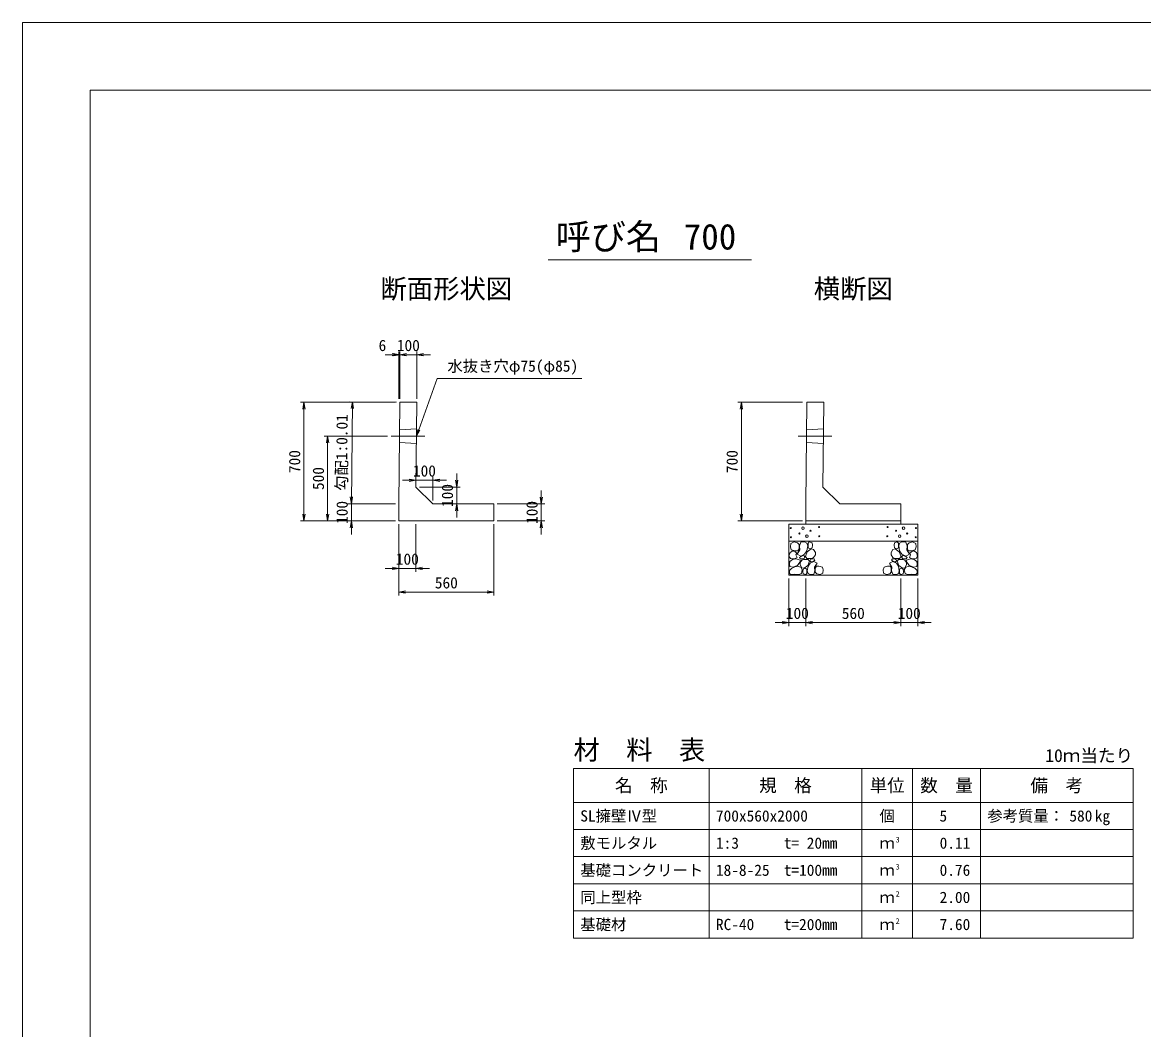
# Model space of a CAD drawing. Units: millimetres at full size, sheet at 1:20. Extents: x 0 to 16820, y 0 to 11880.
# Drawn here: x 0 to 6612, y 5940 to 11880 of the extents above; entities that cross this region are included whole.
import ezdxf
from ezdxf.enums import TextEntityAlignment as Align

# ---------------------------------------------------------------- set-up
doc = ezdxf.new("R2010")
doc.units = ezdxf.units.MM
doc.header["$LTSCALE"] = 20
doc.linetypes.add('CHAIN', pattern=[18.5, 12, -1.5, 3.5, -1.5])
doc.linetypes.add('DASHED_SPACED', pattern=[12, 6, -6])
for name, color, linetype, lineweight in [('D-BMK', 2, 'CHAIN', 13), ('D-DCR-HCHn', 4, 'Continuous', 9), ('D-MTR-FRAM', 7, 'Continuous', 13), ('D-MTR-LINE', 7, 'Continuous', 13), ('D-STR-DIM', 7, 'Continuous', 13), ('D-STR-STRn', 1, 'Continuous', 13), ('D-STR-TXT', 7, 'Continuous', 13), ('D-TTL', 2, 'Continuous', 13), ('D-TTL-TXT', 7, 'Continuous', 13)]:
    doc.layers.add(name, color=color, linetype=linetype, lineweight=lineweight)
doc.layers.add('D-MTR', color=7, linetype='Continuous')
doc.layers.add('D-MTR-TXT', color=7, linetype='Continuous')
doc.styles.add('ＭＳ ゴシック', font='')
doc.styles.get('ＭＳ ゴシック').set_extended_font_data('MS Gothic')

# ---------------------------------------------------------------- blocks, each defined once
blk = doc.blocks.new('open_arrow')
at = {"color": 0, "linetype": 'Continuous', "lineweight": -2}
blk.add_lwpolyline([(7.5, 1.25), (0, 0), (7.5, -1.25)], dxfattribs=at)

msp = doc.modelspace()

# ---------------------------------------------------------------- linework, layer by layer
at = {"layer": 'D-BMK'}
for p, q in [((2174, 9440), (2374.01, 9440)), ((4574, 9440), (4774.01, 9440))]:
    msp.add_line(p, q, dxfattribs=at)
at = {"layer": 'D-DCR-HCHn'}
for points in [[(4571.2, 8811.59), (4550.4, 8816.22), (4531.9, 8806.97), (4529.59, 8786.17), (4534.21, 8769.99), (4557.33, 8763.05), (4573.51, 8763.05), (4580.44, 8774.61), (4580.44, 8800.04)], [(4589.69, 8813.91), (4582.76, 8793.1), (4585.07, 8769.99), (4568.89, 8744.56), (4589.69, 8733), (4612.8, 8744.56), (4626.67, 8763.05), (4631.3, 8793.1), (4626.67, 8809.28), (4612.8, 8816.22)], [(4633.61, 8809.28), (4633.61, 8781.55), (4645.16, 8774.61), (4656.72, 8781.55), (4659.03, 8797.73), (4656.72, 8811.59), (4640.54, 8816.22)], [(5166.39, 8809.28), (5166.39, 8781.55), (5154.84, 8774.61), (5143.28, 8781.55), (5140.97, 8797.73), (5143.28, 8811.59), (5159.46, 8816.22)], [(5210.31, 8813.91), (5217.24, 8793.1), (5214.93, 8769.99), (5231.11, 8744.56), (5210.31, 8733), (5187.2, 8744.56), (5173.33, 8763.05), (5168.7, 8793.1), (5173.33, 8809.28), (5187.2, 8816.22)], [(5228.8, 8811.59), (5249.6, 8816.22), (5268.1, 8806.97), (5270.41, 8786.17), (5265.79, 8769.99), (5242.67, 8763.05), (5226.49, 8763.05), (5219.56, 8774.61), (5219.56, 8800.04)], [(4527.28, 8753.81), (4520.35, 8733), (4529.59, 8719.14), (4552.71, 8716.82), (4568.49, 8723.6), (4561.95, 8739.94), (4566.58, 8749.18), (4557.33, 8758.43), (4543.46, 8763.05)], [(4594.31, 8733), (4582.76, 8723.76), (4587.38, 8716.82), (4603.56, 8716.82), (4610.49, 8719.14), (4615.12, 8728.38), (4608.18, 8735.32)], [(4628.98, 8758.43), (4617.43, 8730.69), (4626.67, 8719.14), (4654.41, 8719.14), (4665.97, 8723.76), (4677.53, 8739.94), (4677.53, 8753.81), (4665.97, 8772.3), (4652.1, 8774.61)], [(5171.02, 8758.43), (5182.57, 8730.69), (5173.33, 8719.14), (5145.59, 8719.14), (5134.03, 8723.76), (5122.47, 8739.94), (5122.47, 8753.81), (5134.03, 8772.3), (5147.9, 8774.61)], [(5205.69, 8733), (5217.24, 8723.76), (5212.62, 8716.82), (5196.44, 8716.82), (5189.51, 8719.14), (5184.88, 8728.38), (5191.82, 8735.32)], [(5272.72, 8753.81), (5279.65, 8733), (5270.41, 8719.14), (5247.29, 8716.82), (5231.51, 8723.6), (5238.05, 8739.94), (5233.42, 8749.18), (5242.67, 8758.43), (5256.54, 8763.05)], [(4571.16, 8677.01), (4588.28, 8702.69), (4586.14, 8709.11), (4562.59, 8715.53), (4541.19, 8713.39), (4526.21, 8700.55), (4524.07, 8685.57), (4526.21, 8670.59), (4543.33, 8666.31)], [(4579.72, 8623.5), (4594.7, 8629.92), (4598.98, 8651.33), (4590.42, 8666.31), (4575.44, 8670.59), (4556.17, 8668.45), (4534.77, 8659.89), (4524.07, 8647.05), (4524.07, 8632.06), (4530.49, 8623.5), (4556.17, 8625.64)], [(4631.08, 8677.01), (4641.78, 8702.69), (4633.22, 8713.39), (4607.54, 8713.39), (4596.84, 8709.11), (4586.14, 8694.13), (4586.14, 8681.29), (4596.84, 8664.17), (4609.68, 8662.03)], [(4626.8, 8629.92), (4626.8, 8655.61), (4616.1, 8662.03), (4605.4, 8655.61), (4603.26, 8640.62), (4605.4, 8627.78), (4620.38, 8623.5)], [(4667.47, 8625.64), (4673.89, 8644.91), (4671.75, 8666.31), (4686.73, 8689.85), (4667.47, 8700.55), (4646.06, 8689.85), (4633.22, 8672.73), (4628.94, 8644.91), (4633.22, 8629.92), (4646.06, 8623.5)], [(4663.19, 8700.55), (4673.89, 8709.11), (4669.61, 8715.53), (4654.62, 8715.53), (4648.2, 8713.39), (4643.92, 8704.83), (4650.34, 8698.41)], [(4684.59, 8627.78), (4703.85, 8623.5), (4720.97, 8632.06), (4723.11, 8651.33), (4718.83, 8666.31), (4697.43, 8672.73), (4682.45, 8672.73), (4676.03, 8662.03), (4676.03, 8638.48)], [(5115.41, 8627.78), (5096.15, 8623.5), (5079.03, 8632.06), (5076.89, 8651.33), (5081.17, 8666.31), (5102.57, 8672.73), (5117.55, 8672.73), (5123.97, 8662.03), (5123.97, 8638.48)], [(5132.53, 8625.64), (5126.11, 8644.91), (5128.25, 8666.31), (5113.27, 8689.85), (5132.53, 8700.55), (5153.94, 8689.85), (5166.78, 8672.73), (5171.06, 8644.91), (5166.78, 8629.92), (5153.94, 8623.5)], [(5136.81, 8700.55), (5126.11, 8709.11), (5130.39, 8715.53), (5145.38, 8715.53), (5151.8, 8713.39), (5156.08, 8704.83), (5149.66, 8698.41)], [(5168.92, 8677.01), (5158.22, 8702.69), (5166.78, 8713.39), (5192.46, 8713.39), (5203.16, 8709.11), (5213.86, 8694.13), (5213.86, 8681.29), (5203.16, 8664.17), (5190.32, 8662.03)], [(5173.2, 8629.92), (5173.2, 8655.61), (5183.9, 8662.03), (5194.6, 8655.61), (5196.74, 8640.62), (5194.6, 8627.78), (5179.62, 8623.5)], [(5220.28, 8623.5), (5205.3, 8629.92), (5201.02, 8651.33), (5209.58, 8666.31), (5224.56, 8670.59), (5243.83, 8668.45), (5265.23, 8659.89), (5275.93, 8647.05), (5275.93, 8632.06), (5269.51, 8623.5), (5243.83, 8625.64)], [(5228.84, 8677.01), (5211.72, 8702.69), (5213.86, 8709.11), (5237.41, 8715.53), (5258.81, 8713.39), (5273.79, 8700.55), (5275.93, 8685.57), (5273.79, 8670.59), (5256.67, 8666.31)]]:
    msp.add_lwpolyline(points, close=True, dxfattribs=at)
for centre, radius in [((4530.73, 8897.43), 3), ((4582.29, 8865.76), 3), ((4603.34, 8897.43), 7.5), ((4647.71, 8881.64), 3), ((4698.13, 8903.48), 3), ((5101.87, 8903.48), 3), ((5152.29, 8881.64), 3), ((5196.66, 8897.43), 7.5), ((5217.71, 8865.76), 3), ((5269.27, 8897.43), 3), ((4531.87, 8843.92), 3), ((4626.66, 8849.97), 7.5), ((4699.27, 8849.97), 3), ((5100.73, 8849.97), 3), ((5173.34, 8849.97), 7.5), ((5268.13, 8843.92), 3)]:
    msp.add_circle(centre, radius, dxfattribs=at)
at = {"layer": 'D-MTR-FRAM'}
for p, q in [((3250, 7480), (6550, 7480)), ((3250, 7480), (3250, 6480)), ((6550, 7480), (6550, 6480)), ((3250, 6480), (6550, 6480))]:
    msp.add_line(p, q, dxfattribs=at)
at = {"layer": 'D-MTR-LINE'}
for p, q in [((4050, 7480), (4050, 6480)), ((4950, 7480), (4950, 6480)), ((5250, 7480), (5250, 6480)), ((5650, 7480), (5650, 6480)), ((3250, 7280), (6550, 7280)), ((3250, 7120), (6550, 7120)), ((3250, 6960), (6550, 6960)), ((3250, 6800), (6550, 6800)), ((3250, 6640), (6550, 6640))]:
    msp.add_line(p, q, dxfattribs=at)
at = {"layer": 'D-STR-DIM'}
for p, q in [((2306, 9920), (2140, 9920)), ((2146, 9920), (2406.01, 9920)), ((2220, 9660), (2220, 9940)), ((2226, 9660), (2226, 9940)), ((2226, 9660), (2226, 9940)), ((2326.01, 9660), (2326.01, 9940)), ((2200, 9640), (1640, 9640)), ((1660, 8940), (1660, 9640)), ((2206, 9640.2), (1926.01, 9643)), ((1940.01, 9042.8), (1946.01, 9642.8)), ((4600, 9640), (4220, 9640)), ((4240, 8940), (4240, 9640)), ((2154, 9440), (1780, 9440)), ((1800, 8940), (1800, 9440)), ((2321.01, 9160), (2321.01, 9200)), ((2421.01, 9060), (2421.01, 9200)), ((2561.01, 9220), (2561.01, 8960)), ((2501.01, 9180), (2241.01, 9180)), ((2341.01, 9140), (2581.01, 9140)), ((1940, 8860), (1940, 9120)), ((3060, 8860), (3060, 9120)), ((2200, 9040), (1920, 9040)), ((2200, 9040.2), (1920.01, 9043)), ((2441.01, 9040), (2581.01, 9040)), ((2800, 9040), (3080, 9040)), ((2200, 8940), (1640, 8940)), ((2200, 8940), (1780, 8940)), ((2200, 8940), (1920, 8940)), ((2800, 8940), (3080, 8940)), ((4600, 8940), (4220, 8940)), ((2220, 8920), (2220, 8640)), ((2220, 8920), (2220, 8500)), ((2320.01, 8920), (2320.01, 8640)), ((2780, 8920), (2780, 8500)), ((2140, 8660), (2400.01, 8660)), ((4520, 8600), (4520, 8320)), ((4620, 8600), (4620, 8320)), ((4620, 8600), (4620, 8320)), ((5180, 8600), (5180, 8320)), ((5180, 8600), (5180, 8320)), ((5280, 8600), (5280, 8320)), ((2220, 8520), (2780, 8520)), ((4700, 8340), (4440, 8340)), ((4620, 8340), (5180, 8340)), ((5100, 8340), (5360, 8340))]:
    msp.add_line(p, q, dxfattribs=at)
at = {"layer": 'D-STR-STRn'}
for p, q in [((2220, 9040), (2226, 9640)), ((2226, 9640), (2326.01, 9640)), ((2321.01, 9140), (2326.01, 9640)), ((4620, 9040), (4626, 9640)), ((4626, 9640), (4726.01, 9640)), ((4721.01, 9140), (4726.01, 9640)), ((2421.01, 9040), (2321.01, 9140)), ((4821.01, 9040), (4721.01, 9140)), ((2220, 8940), (2220, 9040)), ((2780, 9040), (2421.01, 9040)), ((2780, 8940), (2780, 9040)), ((4620, 8940), (4620, 9040)), ((5180, 9040), (4821.01, 9040)), ((5180, 8940), (5180, 9040)), ((2220, 8940), (2780, 8940)), ((4620, 8940), (5180, 8940)), ((4620, 8940), (4620, 8920)), ((5180, 8940), (5180, 8920)), ((4520, 8620), (4520, 8920)), ((4520, 8920), (5280, 8920)), ((5280, 8920), (5280, 8620)), ((4520, 8820), (5280, 8820)), ((4520, 8620), (5280, 8620))]:
    msp.add_line(p, q, dxfattribs=at)
at = {"layer": 'D-STR-STRn', "linetype": 'DASHED_SPACED'}
for p, q in [((2224.38, 9477.5), (2324.43, 9482.5)), ((4624.38, 9477.5), (4724.43, 9482.5)), ((2223.63, 9402.5), (2323.58, 9397.5)), ((4623.63, 9402.5), (4723.58, 9397.5))]:
    msp.add_line(p, q, dxfattribs=at)
at = {"layer": 'D-STR-TXT'}
msp.add_lwpolyline([(2324.01, 9440), (2337.52, 9477.65), (2446.06, 9780), (3299.15, 9780)], dxfattribs=at)
at = {"layer": 'D-TTL'}
for points in [[(0, 0), (16820, 0), (16820, 11880), (0, 11880)], [(400, 400), (16420, 400), (16420, 11480), (400, 11480)]]:
    msp.add_lwpolyline(points, close=True, dxfattribs=at)
at = {"layer": 'D-TTL-TXT'}
msp.add_line((3100, 10480), (4300, 10480), dxfattribs=at)

# ---------------------------------------------------------------- block references
at = {"layer": 'D-STR-DIM', "xscale": 5.33, "yscale": 5.33}
for p, rotation in [((2220, 9920), 180), ((2226, 9920), 180), ((1660, 9640), 270), ((1946.01, 9642.8), 269.4), ((4240, 9640), 270), ((1800, 9440), 270), ((2321.01, 9180), 180), ((2561.01, 9140), 90), ((1940, 9040), 90), ((1940.01, 9042.8), 89.4), ((3060, 9040), 90), ((2561.01, 9040), 270), ((1660, 8940), 90), ((1800, 8940), 90), ((1940, 8940), 270), ((3060, 8940), 270), ((4240, 8940), 90), ((2220, 8660), 180), ((2780, 8520), 180), ((4520, 8340), 180), ((5180, 8340), 180), ((5180, 8340), 180)]:
    msp.add_blockref('open_arrow', p, dxfattribs=dict(at, rotation=rotation))
for p in [(2226, 9920), (2326.01, 9920), (2421.01, 9180), (2320.01, 8660), (2220, 8520), (4620, 8340), (4620, 8340), (5280, 8340)]:
    msp.add_blockref('open_arrow', p, dxfattribs=at)
at = {"layer": 'D-STR-TXT', "xscale": 5.33, "yscale": 5.33, "rotation": 70.3}
msp.add_blockref('open_arrow', (2324.01, 9440), dxfattribs=at)

# ---------------------------------------------------------------- texts
at = {"layer": 'D-MTR', "style": 'ＭＳ ゴシック'}
msp.add_text('材\u3000料\u3000表', height=113.9, dxfattribs=at).set_placement((3250, 7498.15), align=Align.BOTTOM_LEFT)
msp.add_text('10ｍ当たり', height=75.95, dxfattribs=at).set_placement((6550, 7495.43), align=Align.BOTTOM_RIGHT)
at = {"layer": 'D-MTR-TXT', "style": 'ＭＳ ゴシック'}
for s, height, p in [('名\u3000称', 75.95, (3650, 7380)), ('規\u3000格', 75.95, (4500, 7380)), ('単位', 75.95, (5100, 7380)), ('数\u3000量', 75.95, (5450, 7380)), ('備\u3000考', 75.95, (6100, 7380)), ('個', 66.46, (5100, 7200)), ('ｍ', 66.46, (5100, 7040)), ('ｍ', 66.46, (5100, 6880)), ('ｍ', 66.46, (5100, 6720)), ('ｍ', 66.46, (5100, 6560))]:
    msp.add_text(s, height=height, dxfattribs=at).set_placement(p, align=Align.MIDDLE_CENTER)
for s, p in [('SL擁壁Ⅳ型', (3290, 7200)), ('700x560x2000', (4090, 7200)), ('参考質量：    kg', (5690, 7200)), ('敷モルタル', (3290, 7040)), ('1:3', (4090, 7040)), ('t= 20mm', (4490, 7040)), ('基礎コンクリート', (3290, 6880)), ('18-8-25', (4090, 6880)), ('t=100mm', (4490, 6880)), ('同上型枠', (3290, 6720)), ('基礎材', (3290, 6560)), ('RC-40', (4090, 6560)), ('t=200mm', (4490, 6560))]:
    msp.add_text(s, height=66.46, dxfattribs=at).set_placement(p, align=Align.MIDDLE_LEFT)
for s, p in [('5', (5453.55, 7200)), ('580', (6310, 7200)), ('0.11', (5590, 7040)), ('0.76', (5590, 6880)), ('2.00', (5590, 6720)), ('7.60', (5590, 6560))]:
    msp.add_text(s, height=66.46, dxfattribs=at).set_placement(p, align=Align.MIDDLE_RIGHT)
for s, p in [('3', (5150, 7033.63)), ('3', (5150, 6873.63)), ('2', (5150, 6713.63)), ('2', (5150, 6553.63))]:
    msp.add_text(s, height=33.23, dxfattribs=at).set_placement(p, align=Align.BOTTOM_LEFT)
at = {"layer": 'D-STR-DIM', "style": 'ＭＳ ゴシック'}
for s, p in [('6', (2123, 9975)), ('100', (2276, 9975)), ('100', (2371.01, 9235)), ('100', (2270, 8715)), ('560', (2500, 8575)), ('100', (4570, 8395)), ('560', (4900, 8395)), ('100', (5230, 8395))]:
    msp.add_text(s, height=66.46, dxfattribs=at).set_placement(p, align=Align.MIDDLE_CENTER)
for s, rotation, p in [('勾配1:0.01', 89.427, (1882.86, 9343.4)), ('700', 90, (1605, 9290)), ('700', 90, (4185, 9290)), ('500', 90, (1745, 9190)), ('100', 90, (2506.01, 9090)), ('100', 90, (1885, 8990)), ('100', 90, (3005, 8990))]:
    msp.add_text(s, height=66.46, rotation=rotation, dxfattribs=at).set_placement(p, align=Align.MIDDLE_CENTER)
at = {"layer": 'D-STR-TXT', "style": 'ＭＳ ゴシック'}
msp.add_text('水抜き穴φ75(φ85)', height=66.46, dxfattribs=at).set_placement((2506.06, 9800), align=Align.BOTTOM_LEFT)
at = {"layer": 'D-TTL-TXT', "style": 'ＭＳ ゴシック'}
for s, height, p in [('呼び名', 151.9, (3455, 10495)), ('700', 151.9, (4055, 10495)), ('断面形状図', 113.9, (2500, 10218.15)), ('横断図', 113.9, (4900, 10218.15))]:
    msp.add_text(s, height=height, dxfattribs=at).set_placement(p, align=Align.BOTTOM_CENTER)

doc.saveas('drawing.dxf')
